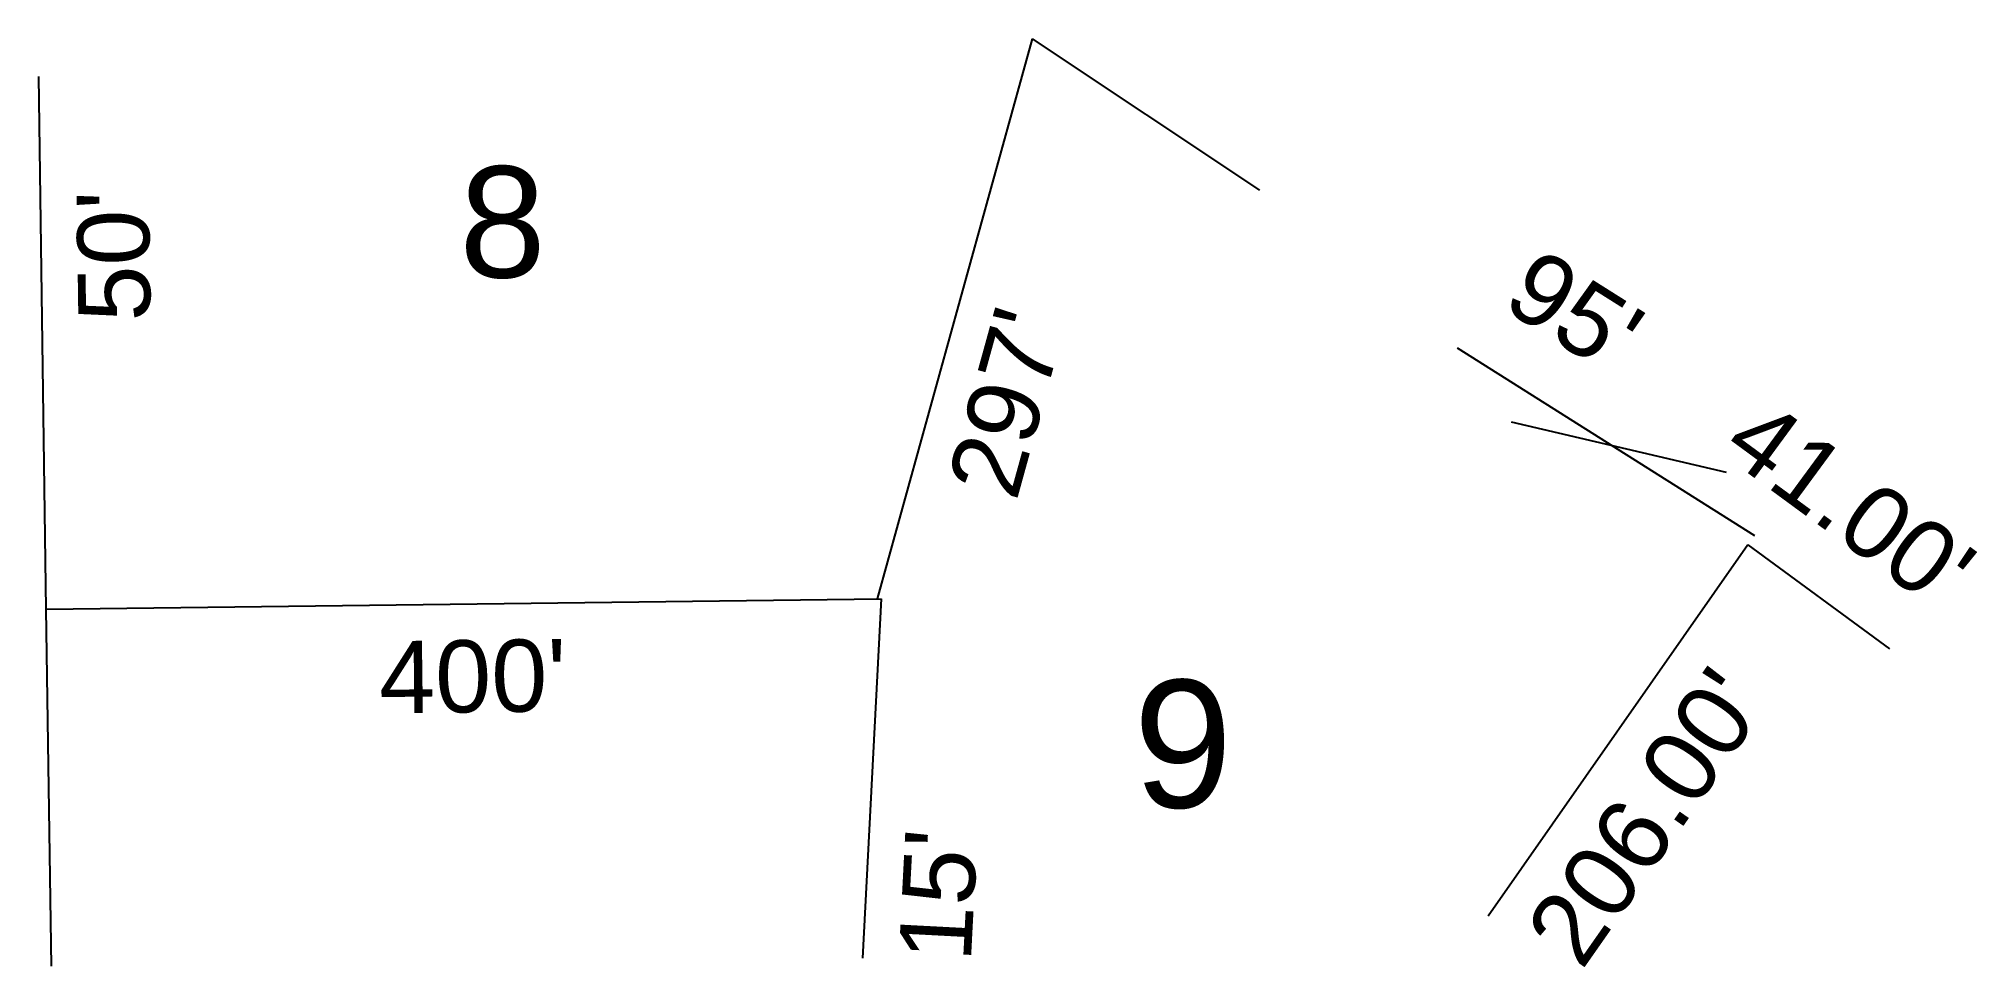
# Model space of a CAD drawing. Extents: x 53 to 279, y 1 to 109.
import ezdxf
from ezdxf.enums import TextEntityAlignment as Align

# ---------------------------------------------------------------- set-up
doc = ezdxf.new("R2010")
doc.units = 0
doc.header["$MEASUREMENT"] = 0
for name, color, linetype in [('PLAT-LINE', 7, 'CONTINUOUS'), ('PLAT-TEXT-DIST', 2, 'CONTINUOUS'), ('PLAT-TEXT-LOTNO', 5, 'CONTINUOUS')]:
    doc.layers.add(name, color=color, linetype=linetype)
doc.styles.add('PLAT', font='arial.ttf')

msp = doc.modelspace()

# ---------------------------------------------------------------- linework, layer by layer
at = {"layer": 'PLAT-LINE'}
for p, q in [((168.87, 109.41), (150.78, 43.93)), ((168.87, 109.41), (195.47, 91.7)), ((53.69, 42.72), (52.81, 105)), ((218.54, 73.27), (253.29, 51.36)), ((250.03, 58.73), (224.9, 64.6)), ((252.52, 50.25), (222.18, 6.87)), ((252.52, 50.25), (269.07, 38.1)), ((53.69, 42.72), (151.26, 43.94)), ((151.26, 43.94), (149.07, 1.94)), ((54.28, 1), (53.69, 42.72))]:
    msp.add_line(p, q, dxfattribs=at)

# ---------------------------------------------------------------- texts
at = {"layer": 'PLAT-TEXT-DIST', "style": 'PLAT'}
for s, rotation, p in [("50'", 90.8129, (57.33, 83.95)), ("297'", 74.5593, (161.81, 68.02)), ("400'", 0.7131, (103.47, 39.12)), ("206.00'", 55.0311, (237.16, 20.94)), ("15'", 87.0096, (153.69, 9.54))]:
    msp.add_text(s, height=8.44, rotation=rotation, dxfattribs=at).set_placement(p, align=Align.TOP_CENTER)
for s, rotation, p in [("95'", 327.7717, (228.7, 71.85)), ("41.00'", 323.6991, (260.51, 49.62))]:
    msp.add_text(s, height=8.44, rotation=rotation, dxfattribs=at).set_placement(p, align=Align.BOTTOM_CENTER)
at = {"layer": 'PLAT-TEXT-LOTNO', "style": 'PLAT'}
for s, height, p in [('8', 13, (107, 88)), ('9', 14.92, (186.5, 27))]:
    msp.add_text(s, height=height, dxfattribs=at).set_placement(p, align=Align.MIDDLE_CENTER)

doc.saveas('drawing.dxf')
